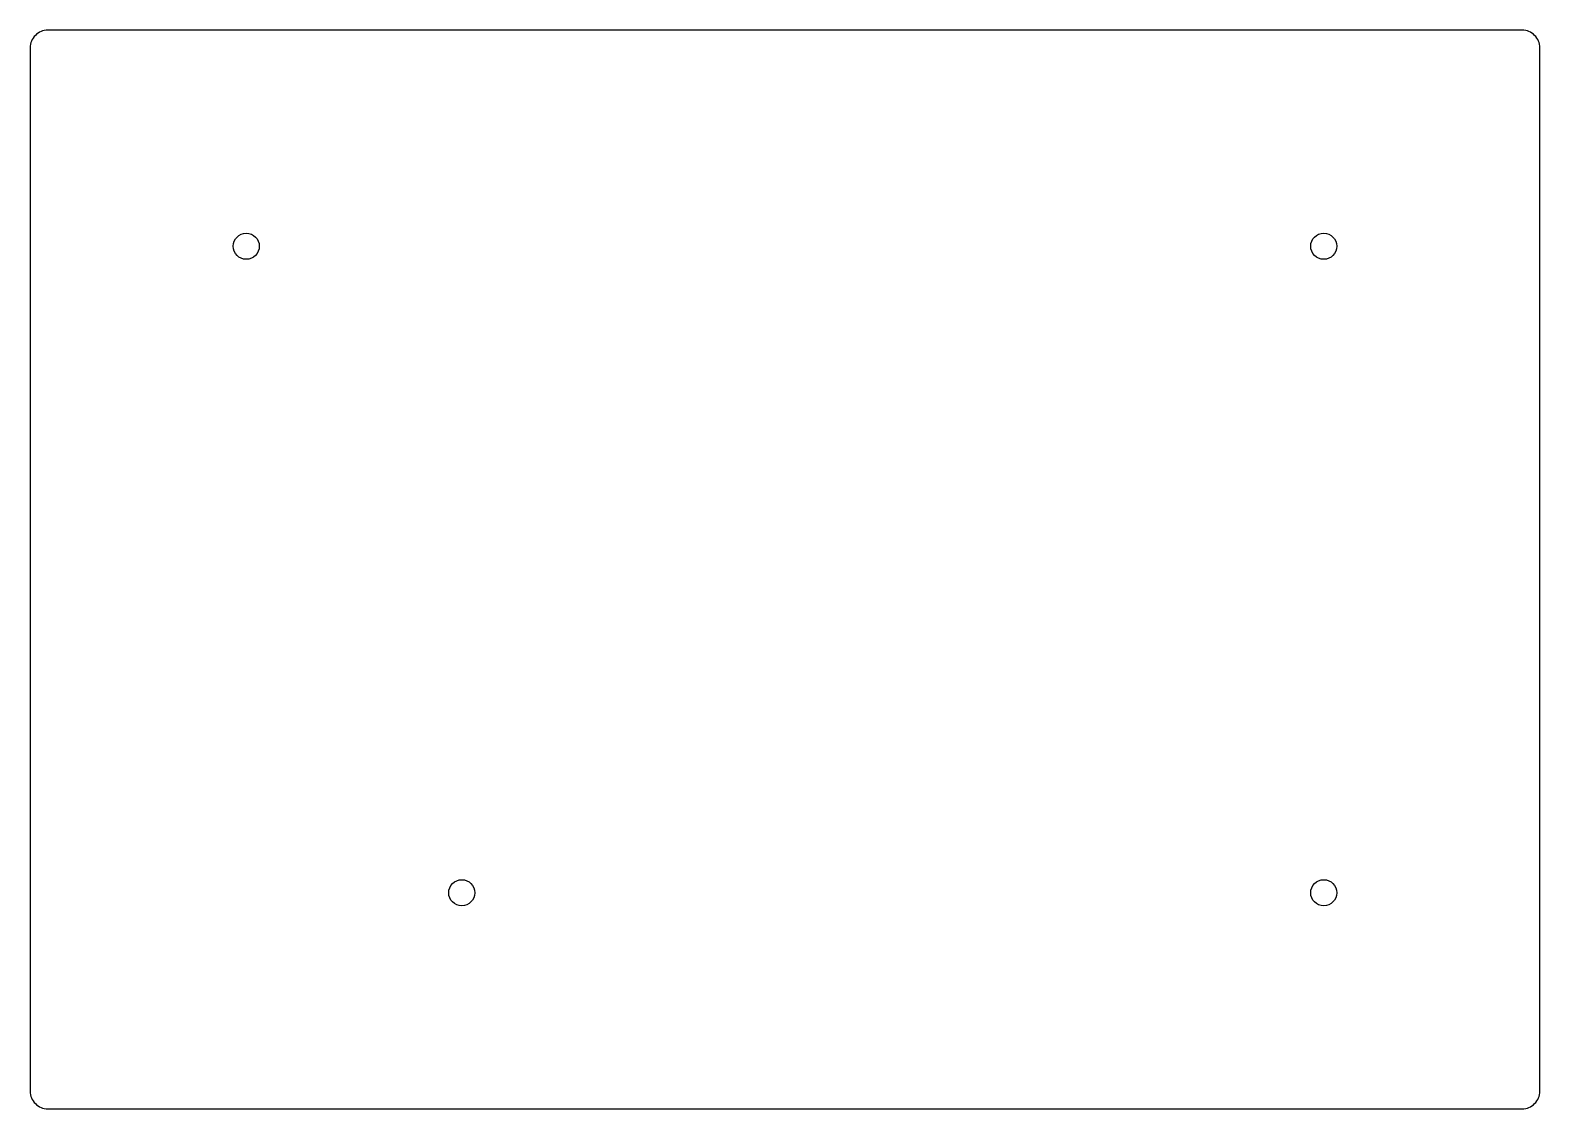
# Model space of a CAD drawing. Header units: millimetres. Extents: x -133 to 0, y -95 to 0.
import ezdxf

# ---------------------------------------------------------------- set-up
doc = ezdxf.new("R2010")
doc.units = ezdxf.units.MM
doc.layers.get('0').update_dxf_attribs({"linetype": 'CONTINUOUS'})

msp = doc.modelspace()

# ---------------------------------------------------------------- linework, layer by layer
msp.add_lwpolyline([(-1.5, -95.05, 0.414214), (0.05, -93.5), (0.05, -1.5, 0.414214), (-1.5, 0.05), (-131.5, 0.05, 0.414214), (-133.05, -1.5), (-133.05, -93.5, 0.414214), (-131.5, -95.05)], format="xyb", close=True)
for centre in [(-114, -19), (-19, -19), (-95, -76), (-19, -76)]:
    msp.add_circle(centre, 1.15)

doc.saveas('drawing.dxf')
